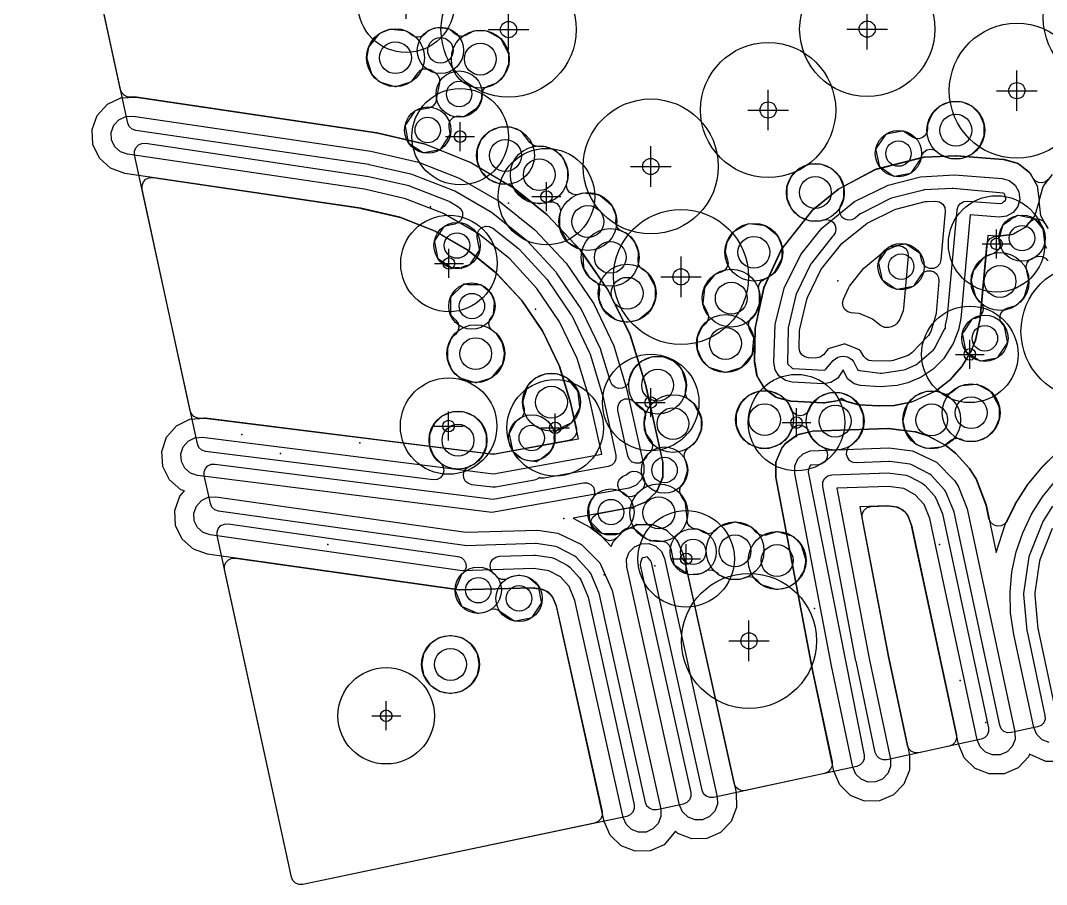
# Model space of a CAD drawing. Header units: metres. Extents: x 8738 to 9560, y -8972 to -7699.
# Drawn here: x 8876.1 to 8929.2, y -8867.6 to -8822.8 of the extents above; entities that cross this region are included whole.
import ezdxf

# ---------------------------------------------------------------- set-up
doc = ezdxf.new("R2010")
doc.units = ezdxf.units.M
for name, color, linetype in [('AI_GREENING_ALLOWED_ZONE', 4, 'Continuous'), ('AI_GREENING_EXCLUSIONS', 1, 'Continuous'), ('AI_GREENING_LAWN', 82, 'Continuous'), ('AI_GREENING_REJECTED', 6, 'Continuous'), ('AI_GREENING_SHRUBS', 92, 'Continuous'), ('AI_GREENING_TREES', 3, 'Continuous')]:
    doc.layers.add(name, color=color, linetype=linetype)

# ---------------------------------------------------------------- blocks, each defined once
blk = doc.blocks.new('AI_TREE')
for p, q in [((0, -0.3), (0, 0.3)), ((-0.3, 0), (0.3, 0))]:
    blk.add_line(p, q)
for radius in [1, 0.12]:
    blk.add_circle((0, 0), radius)
blk = doc.blocks.new('AI_SHRUB')
for radius in [1, 0.55]:
    blk.add_circle((0, 0), radius)

msp = doc.modelspace()

# ---------------------------------------------------------------- linework, layer by layer
at = {"layer": 'AI_GREENING_ALLOWED_ZONE'}
for points in [[(8929.683, -8845.277), (8929.019, -8845.929), (8929.001, -8845.949), (8928.261, -8846.851), (8928.243, -8846.875), (8927.622, -8847.848), (8927.608, -8847.874), (8927.198, -8848.721), (8927.073, -8848.884), (8926.893, -8848.983), (8926.689, -8849), (8926.494, -8848.935), (8926.343, -8848.796), (8926.259, -8848.609), (8926.111, -8847.914), (8926.1, -8847.877), (8925.612, -8846.603), (8925.59, -8846.559), (8925.244, -8846.01), (8925.218, -8845.975), (8924.557, -8845.247), (8924.525, -8845.218), (8924.02, -8844.824), (8923.985, -8844.801), (8923.117, -8844.338), (8923.077, -8844.321), (8922.46, -8844.119), (8922.412, -8844.109), (8921.058, -8843.947), (8921.019, -8843.946), (8917.125, -8844.085), (8917.076, -8844.091), (8916.389, -8844.254), (8916.301, -8844.294), (8915.736, -8844.702), (8915.687, -8844.748), (8915.539, -8844.933), (8915.505, -8844.991), (8915.233, -8845.633), (8915.213, -8845.728), (8915.207, -8846.434), (8915.212, -8846.483), (8917.116, -8856.476), (8917.117, -8856.481), (8918.124, -8861.229), (8918.126, -8861.423), (8918.054, -8861.604), (8917.919, -8861.743), (8917.741, -8861.821), (8913.643, -8862.715), (8913.448, -8862.719), (8913.267, -8862.648), (8913.127, -8862.513), (8913.048, -8862.335), (8910.422, -8850.483), (8910.407, -8850.436), (8910.122, -8849.789), (8910.067, -8849.71), (8909.574, -8849.239), (8909.493, -8849.187), (8908.857, -8848.94), (8908.762, -8848.923), (8908.128, -8848.937), (8908.001, -8848.914), (8907.864, -8849.012), (8907.362, -8849.233), (8907.283, -8849.289), (8906.98, -8849.605), (8906.813, -8849.72), (8906.614, -8849.759), (8906.415, -8849.715), (8906.25, -8849.596), (8906.16, -8849.497), (8906.129, -8849.469), (8905.822, -8849.231), (8905.696, -8849.087), (8905.634, -8848.907), (8905.643, -8848.717), (8905.722, -8848.544), (8905.861, -8848.413), (8906.038, -8848.344), (8907.573, -8848.063), (8907.779, -8848.068), (8907.783, -8848.071), (8907.923, -8847.976), (8908.436, -8847.761), (8908.512, -8847.71), (8909.004, -8847.234), (8909.059, -8847.154), (8909.329, -8846.529), (8909.35, -8846.434), (8909.36, -8845.732), (8909.355, -8845.675), (8908.481, -8841.726), (8908.475, -8841.706), (8907.666, -8839.099), (8907.652, -8839.063), (8906.54, -8836.797), (8906.521, -8836.764), (8905.096, -8834.711), (8905.073, -8834.682), (8903.367, -8832.871), (8903.341, -8832.847), (8901.63, -8831.475), (8901.601, -8831.456), (8899.451, -8830.18), (8899.417, -8830.163), (8897.077, -8829.215), (8897.041, -8829.204), (8894.533, -8828.61), (8894.512, -8828.606), (8882.083, -8826.759), (8882.034, -8826.757), (8881.768, -8826.77), (8881.594, -8826.748), (8881.439, -8826.667), (8881.321, -8826.538), (8881.255, -8826.376), (8876.073, -8802.486)], [(8929.358, -8831.016), (8929.21, -8831.142), (8929.025, -8831.203), (8928.83, -8831.187), (8928.656, -8831.099), (8928.53, -8830.95), (8928.404, -8830.726), (8928.341, -8830.653), (8927.806, -8830.231), (8927.72, -8830.187), (8927.04, -8829.995), (8926.991, -8829.987), (8924.575, -8829.804), (8924.546, -8829.803), (8922.922, -8829.867), (8922.87, -8829.875), (8920.413, -8830.499), (8920.358, -8830.52), (8918.496, -8831.507), (8918.455, -8831.534), (8917.139, -8832.606), (8917.101, -8832.644), (8915.515, -8834.652), (8915.484, -8834.703), (8914.609, -8836.615), (8914.592, -8836.666), (8914.148, -8838.729), (8914.142, -8838.777), (8914.115, -8840.479), (8914.118, -8840.524), (8914.221, -8841.154), (8914.253, -8841.241), (8914.602, -8841.829), (8914.667, -8841.901), (8915.213, -8842.309), (8915.3, -8842.351), (8915.985, -8842.525), (8916.033, -8842.532), (8917.673, -8842.618), (8917.727, -8842.615), (8918.355, -8842.512), (8918.428, -8842.487), (8918.428, -8842.487), (8918.62, -8842.459), (8918.808, -8842.507), (8918.877, -8842.54), (8919.492, -8842.708), (8919.544, -8842.717), (8920.547, -8842.771), (8920.569, -8842.771), (8921.325, -8842.746), (8921.366, -8842.742), (8922.263, -8842.559), (8922.317, -8842.541), (8923.465, -8842.013), (8923.513, -8841.984), (8924.212, -8841.444), (8924.246, -8841.413), (8924.837, -8840.747), (8924.865, -8840.709), (8925.328, -8839.932), (8925.345, -8839.898), (8925.545, -8839.402), (8925.558, -8839.361), (8925.799, -8838.247), (8925.803, -8838.217), (8926.148, -8834.428), (8926.203, -8834.242), (8926.324, -8834.091), (8926.493, -8833.997), (8926.654, -8833.979), (8926.653, -8833.975), (8926.727, -8833.973), (8927.429, -8833.89), (8927.52, -8833.86), (8928.115, -8833.527), (8928.189, -8833.464), (8928.348, -8833.263), (8928.496, -8833.136), (8928.682, -8833.076), (8928.876, -8833.091), (8929.05, -8833.18), (8929.177, -8833.328), (8929.302, -8833.552)]]:
    msp.add_lwpolyline(points, dxfattribs=at)
for points in [[(8882.372, -8831.529), (8882.368, -8831.337), (8882.437, -8831.158), (8882.568, -8831.018), (8882.742, -8830.938), (8882.934, -8830.929), (8893.691, -8832.522), (8893.729, -8832.529), (8895.695, -8832.976), (8895.768, -8832.999), (8897.519, -8833.691), (8897.587, -8833.723), (8899.199, -8834.66), (8899.26, -8834.702), (8900.708, -8835.863), (8900.763, -8835.914), (8902.023, -8837.276), (8902.07, -8837.334), (8903.119, -8838.875), (8903.156, -8838.94), (8903.971, -8840.638), (8903.999, -8840.709), (8904.584, -8842.638), (8904.594, -8842.675), (8904.879, -8843.962), (8904.883, -8844.162), (8904.808, -8844.347), (8904.666, -8844.488), (8904.481, -8844.562), (8900.635, -8845.266), (8900.483, -8845.27), (8885.651, -8843.401), (8885.602, -8843.4), (8885.389, -8843.415), (8885.213, -8843.396), (8885.054, -8843.317), (8884.933, -8843.187), (8884.865, -8843.023), (8882.372, -8831.529)], [(8921.368, -8834.506), (8921.572, -8834.458), (8921.776, -8834.498), (8921.947, -8834.617), (8922.054, -8834.796), (8922.079, -8835.003), (8921.833, -8837.707), (8921.805, -8837.833), (8921.644, -8838.272), (8921.502, -8838.478), (8921.408, -8838.56), (8921.207, -8838.666), (8921.069, -8838.702), (8920.838, -8838.707), (8920.63, -8838.608), (8920.218, -8838.277), (8920.16, -8838.242), (8919.589, -8837.998), (8919.514, -8837.98), (8919.121, -8837.943), (8918.939, -8837.89), (8918.789, -8837.773), (8918.694, -8837.608), (8918.668, -8837.42), (8918.714, -8837.235), (8918.977, -8836.668), (8919.038, -8836.568), (8919.78, -8835.629), (8919.856, -8835.551), (8920.783, -8834.797), (8920.886, -8834.733), (8921.368, -8834.506)], [(8922.624, -8860.755), (8922.428, -8860.759), (8922.246, -8860.687), (8922.105, -8860.55), (8922.028, -8860.37), (8921.035, -8855.676), (8921.033, -8855.666), (8919.682, -8848.572), (8919.688, -8848.359), (8919.782, -8848.167), (8919.948, -8848.032), (8920.155, -8847.979), (8920.96, -8847.95), (8921.048, -8847.955), (8921.438, -8848.01), (8921.603, -8848.064), (8921.737, -8848.136), (8921.872, -8848.241), (8921.974, -8848.353), (8922.067, -8848.5), (8922.215, -8848.864), (8922.241, -8848.949), (8924.571, -8859.821), (8924.574, -8860.016), (8924.502, -8860.197), (8924.367, -8860.336), (8924.188, -8860.414), (8922.624, -8860.755)], [(8890.7, -8867.581), (8890.506, -8867.583), (8890.325, -8867.511), (8890.186, -8867.376), (8890.109, -8867.198), (8886.651, -8851.258), (8886.647, -8851.066), (8886.715, -8850.887), (8886.846, -8850.747), (8887.019, -8850.666), (8887.21, -8850.656), (8898.797, -8852.3), (8898.839, -8852.303), (8902.58, -8852.209), (8902.663, -8852.214), (8903.052, -8852.269), (8903.216, -8852.323), (8903.35, -8852.394), (8903.484, -8852.498), (8903.586, -8852.61), (8903.678, -8852.755), (8903.828, -8853.116), (8903.854, -8853.2), (8906.206, -8863.805), (8906.21, -8864.001), (8906.138, -8864.184), (8906.001, -8864.325), (8905.82, -8864.402), (8890.7, -8867.581)]]:
    msp.add_lwpolyline(points, close=True, dxfattribs=at)
at = {"layer": 'AI_GREENING_EXCLUSIONS'}
for points in [[(8883.797, -8846.609), (8883.448, -8845.911), (8883.393, -8845.133), (8883.639, -8844.392), (8884.151, -8843.803), (8884.849, -8843.454), (8885.627, -8843.398), (8900.56, -8845.279), (8904.992, -8844.469), (8904.59, -8842.657), (8903.988, -8840.673), (8903.14, -8838.906), (8902.049, -8837.303), (8900.737, -8835.886), (8899.231, -8834.679), (8897.554, -8833.704), (8895.732, -8832.985), (8893.71, -8832.525), (8881.473, -8830.712), (8880.738, -8830.45), (8880.16, -8829.926), (8879.826, -8829.22), (8879.787, -8828.441), (8880.05, -8827.706), (8880.574, -8827.128), (8881.279, -8826.794), (8882.059, -8826.755), (8894.523, -8828.607), (8897.059, -8829.208), (8899.435, -8830.171), (8901.616, -8831.464), (8903.355, -8832.858), (8905.086, -8834.696), (8906.531, -8836.78), (8907.66, -8839.081), (8908.478, -8841.716), (8909.361, -8845.703), (8909.349, -8846.483), (8909.039, -8847.2), (8908.479, -8847.743), (8907.827, -8848.016), (8904.71, -8848.587), (8905.61, -8849.066), (8906.146, -8849.482), (8906.68, -8850.067), (8906.777, -8849.817), (8907.317, -8849.253), (8908.031, -8848.939), (8908.811, -8848.922), (8909.539, -8849.205), (8910.102, -8849.744), (8910.417, -8850.459), (8913.156, -8862.814), (8913.173, -8863.594), (8912.89, -8864.322), (8912.351, -8864.885), (8911.636, -8865.2), (8910.856, -8865.217), (8910.129, -8864.934), (8910.013, -8864.823), (8909.42, -8865.525), (8908.705, -8865.839), (8907.925, -8865.856), (8907.198, -8865.573), (8906.634, -8865.034), (8906.32, -8864.32), (8903.845, -8853.157), (8903.645, -8852.674), (8903.425, -8852.435), (8903.139, -8852.282), (8902.622, -8852.208), (8898.818, -8852.303), (8885.766, -8850.452), (8885.03, -8850.193), (8884.448, -8849.673), (8884.11, -8848.97), (8884.067, -8848.191), (8884.325, -8847.454), (8884.569, -8847.181), (8884.387, -8847.12), (8883.797, -8846.609)], [(8898.797, -8830.969), (8900.868, -8832.161), (8902.73, -8833.638), (8904.352, -8835.375), (8905.78, -8837.473), (8906.814, -8839.655), (8907.483, -8841.859), (8908.377, -8845.883), (8908.379, -8846.238), (8908.237, -8846.601), (8907.967, -8846.883), (8907.61, -8847.04), (8900.491, -8848.294), (8885.252, -8846.375), (8884.882, -8846.252), (8884.587, -8845.996), (8884.412, -8845.647), (8884.385, -8845.258), (8884.508, -8844.888), (8884.764, -8844.593), (8885.113, -8844.418), (8885.502, -8844.391), (8900.588, -8846.291), (8906.193, -8845.266), (8905.558, -8842.403), (8904.922, -8840.309), (8904.009, -8838.406), (8902.833, -8836.679), (8901.421, -8835.153), (8899.798, -8833.852), (8897.992, -8832.802), (8896.028, -8832.026), (8893.895, -8831.541), (8881.619, -8829.723), (8881.252, -8829.592), (8880.963, -8829.33), (8880.796, -8828.977), (8880.777, -8828.587), (8880.908, -8828.22), (8881.17, -8827.931), (8881.523, -8827.764), (8881.912, -8827.745), (8894.226, -8829.568), (8896.692, -8830.138), (8898.797, -8830.969)], [(8915.643, -8836.668), (8916.512, -8834.927), (8917.596, -8833.554), (8919.288, -8832.176), (8921.036, -8831.324), (8922.712, -8830.898), (8924.47, -8830.798), (8926.938, -8830.986), (8927.313, -8831.091), (8927.62, -8831.333), (8927.81, -8831.673), (8927.856, -8832.061), (8927.75, -8832.436), (8927.509, -8832.743), (8927.168, -8832.933), (8926.781, -8832.979), (8925.286, -8832.862), (8924.792, -8838.238), (8924.681, -8838.82), (8924.41, -8839.541), (8923.897, -8840.332), (8923.367, -8840.861), (8922.747, -8841.282), (8922.053, -8841.582), (8921.494, -8841.719), (8920.611, -8841.773), (8919.607, -8841.719), (8919.266, -8841.626), (8918.929, -8841.364), (8918.703, -8840.894), (8918.428, -8841.338), (8918.065, -8841.562), (8917.679, -8841.618), (8916.061, -8841.533), (8915.717, -8841.451), (8915.371, -8841.203), (8915.184, -8840.902), (8915.114, -8840.518), (8915.17, -8838.553), (8915.643, -8836.668)], [(8920.385, -8862.267), (8919.995, -8862.272), (8919.633, -8862.127), (8919.353, -8861.855), (8919.2, -8861.496), (8918.091, -8856.252), (8916.19, -8846.272), (8916.193, -8845.882), (8916.345, -8845.522), (8916.623, -8845.249), (8916.985, -8845.102), (8921.074, -8844.944), (8922.296, -8845.102), (8923.533, -8845.693), (8924.492, -8846.663), (8924.678, -8846.958), (8925.129, -8848.104), (8927.605, -8859.673), (8927.611, -8860.063), (8927.467, -8860.425), (8927.195, -8860.705), (8926.837, -8860.86), (8926.447, -8860.865), (8926.084, -8860.721), (8925.804, -8860.45), (8925.65, -8860.091), (8923.192, -8848.609), (8922.893, -8847.877), (8922.438, -8847.376), (8921.841, -8847.057), (8921.057, -8846.946), (8918.372, -8847.042), (8920.054, -8855.868), (8921.157, -8861.082), (8921.161, -8861.472), (8921.016, -8861.835), (8920.744, -8862.114), (8920.385, -8862.267)], [(8899.153, -8849.321), (8902.873, -8849.213), (8903.911, -8849.362), (8905.14, -8849.949), (8906.095, -8850.909), (8906.736, -8852.336), (8909.249, -8863.67), (8909.257, -8864.06), (8909.116, -8864.424), (8908.846, -8864.706), (8908.489, -8864.863), (8908.099, -8864.871), (8907.735, -8864.73), (8907.453, -8864.46), (8907.296, -8864.103), (8904.802, -8852.854), (8904.501, -8852.129), (8904.047, -8851.633), (8903.454, -8851.317), (8902.677, -8851.205), (8898.958, -8851.313), (8885.907, -8849.462), (8885.538, -8849.332), (8885.248, -8849.072), (8885.079, -8848.721), (8885.057, -8848.331), (8885.186, -8847.963), (8885.446, -8847.672), (8885.798, -8847.503), (8886.187, -8847.481), (8899.153, -8849.321)], [(8912.188, -8863.421), (8912.047, -8863.784), (8911.777, -8864.066), (8911.42, -8864.223), (8911.03, -8864.232), (8910.666, -8864.091), (8910.384, -8863.821), (8910.227, -8863.464), (8907.488, -8851.108), (8907.479, -8850.718), (8907.621, -8850.354), (8907.89, -8850.072), (8908.248, -8849.915), (8908.638, -8849.907), (8909.001, -8850.048), (8909.283, -8850.318), (8909.44, -8850.675), (8912.18, -8863.031), (8912.188, -8863.421)]]:
    msp.add_lwpolyline(points, close=True, dxfattribs=at)
for points in [[(8929.326, -8833.595), (8928.945, -8832.914), (8928.853, -8832.139), (8928.641, -8832.89), (8928.158, -8833.503), (8927.477, -8833.884), (8926.703, -8833.976), (8926.193, -8833.936), (8925.802, -8838.232), (8925.553, -8839.382), (8925.337, -8839.915), (8924.852, -8840.73), (8924.23, -8841.43), (8923.491, -8842.001), (8922.291, -8842.553), (8921.346, -8842.746), (8920.558, -8842.772), (8919.518, -8842.715), (8918.835, -8842.528), (8918.624, -8842.378), (8918.399, -8842.505), (8917.7, -8842.619), (8916.009, -8842.531), (8915.252, -8842.339), (8914.627, -8841.871), (8914.229, -8841.201), (8914.114, -8840.502), (8914.143, -8838.753), (8914.598, -8836.639), (8915.496, -8834.676), (8917.118, -8832.623), (8918.474, -8831.519), (8918.474, -8831.519), (8920.385, -8830.506), (8922.896, -8829.868), (8924.561, -8829.802), (8927.016, -8829.989), (8927.767, -8830.2), (8928.38, -8830.683), (8928.761, -8831.364), (8928.853, -8832.139), (8929.065, -8831.388), (8929.548, -8830.775)], [(8929.977, -8861.198), (8929.197, -8861.21), (8928.366, -8860.819), (8928.306, -8860.969), (8927.763, -8861.529), (8927.046, -8861.838), (8926.266, -8861.849), (8925.541, -8861.561), (8924.981, -8861.017), (8924.672, -8860.301), (8922.232, -8848.905), (8922.033, -8848.418), (8921.814, -8848.176), (8921.525, -8848.022), (8921.005, -8847.949), (8921.005, -8847.949), (8919.573, -8848), (8921.034, -8855.671), (8922.135, -8860.875), (8922.144, -8861.656), (8921.854, -8862.38), (8921.309, -8862.939), (8920.592, -8863.246), (8919.812, -8863.255), (8919.087, -8862.965), (8918.529, -8862.42), (8918.221, -8861.703), (8917.117, -8856.479), (8915.207, -8846.459), (8915.213, -8845.679), (8915.518, -8844.96), (8915.708, -8844.722), (8916.341, -8844.265), (8917.1, -8844.086), (8921.038, -8843.945), (8922.436, -8844.112), (8923.098, -8844.328), (8924.004, -8844.811), (8924.542, -8845.231), (8925.232, -8845.991), (8925.603, -8846.58), (8926.106, -8847.895), (8926.636, -8850.369), (8927.103, -8848.92), (8927.614, -8847.861), (8928.251, -8846.862), (8929.009, -8845.938), (8929.692, -8845.268)], [(8929.378, -8860.226), (8929.015, -8860.082), (8928.735, -8859.81), (8928.581, -8859.452), (8927.545, -8854.614), (8927.379, -8853.491), (8927.352, -8852.427), (8927.45, -8851.374), (8927.67, -8850.342), (8928.008, -8849.344), (8928.463, -8848.389), (8929.032, -8847.487), (8929.71, -8846.652)]]:
    msp.add_lwpolyline(points, dxfattribs=at)
at = {"layer": 'AI_GREENING_LAWN'}
for points in [[(8929.546, -8847.973), (8929.053, -8848.771), (8929.033, -8848.809), (8928.345, -8850.536), (8928.33, -8850.592), (8928.053, -8852.493), (8928.051, -8852.552), (8928.225, -8854.435), (8928.229, -8854.464), (8929.161, -8858.819), (8929.164, -8859.014), (8929.093, -8859.195), (8928.957, -8859.335), (8928.779, -8859.413), (8927.411, -8859.711), (8927.216, -8859.715), (8927.034, -8859.643), (8926.893, -8859.507), (8926.816, -8859.327), (8924.449, -8848.273), (8924.435, -8848.23), (8924.007, -8847.195), (8923.961, -8847.122), (8923.261, -8846.36), (8923.194, -8846.309), (8922.262, -8845.82), (8922.181, -8845.794), (8921.122, -8845.647), (8921.076, -8845.645), (8919.398, -8845.726), (8919.215, -8845.7), (8919.054, -8845.61), (8918.936, -8845.468), (8918.878, -8845.292), (8918.888, -8845.108), (8918.964, -8844.94), (8919.096, -8844.81), (8919.156, -8844.77), (8919.5, -8844.426), (8919.554, -8844.346), (8919.74, -8843.896), (8919.759, -8843.801), (8919.759, -8843.315), (8919.74, -8843.22), (8919.554, -8842.77), (8919.5, -8842.69), (8919.156, -8842.346), (8919.076, -8842.292), (8918.626, -8842.106), (8918.531, -8842.087), (8918.045, -8842.087), (8917.95, -8842.106), (8917.5, -8842.292), (8917.42, -8842.346), (8917.076, -8842.69), (8917.022, -8842.77), (8916.937, -8842.974), (8916.829, -8843.137), (8916.667, -8843.245), (8916.475, -8843.283), (8916.284, -8843.245), (8916.122, -8843.137), (8916.013, -8842.974), (8915.897, -8842.694), (8915.844, -8842.613), (8915.499, -8842.269), (8915.419, -8842.215), (8914.969, -8842.029), (8914.875, -8842.01), (8914.388, -8842.01), (8914.293, -8842.029), (8913.843, -8842.215), (8913.763, -8842.269), (8913.419, -8842.613), (8913.365, -8842.694), (8913.179, -8843.143), (8913.16, -8843.238), (8913.16, -8843.725), (8913.179, -8843.82), (8913.365, -8844.269), (8913.419, -8844.35), (8913.763, -8844.694), (8913.843, -8844.748), (8914.293, -8844.934), (8914.388, -8844.953), (8914.875, -8844.953), (8914.969, -8844.934), (8915.419, -8844.748), (8915.499, -8844.694), (8915.844, -8844.35), (8915.897, -8844.269), (8915.982, -8844.065), (8916.09, -8843.903), (8916.252, -8843.795), (8916.444, -8843.756), (8916.635, -8843.795), (8916.797, -8843.903), (8916.906, -8844.065), (8917.022, -8844.346), (8917.076, -8844.426), (8917.42, -8844.77), (8917.5, -8844.824), (8917.586, -8844.86), (8917.746, -8844.965), (8917.854, -8845.124), (8917.894, -8845.311), (8917.861, -8845.5), (8917.76, -8845.663), (8917.605, -8845.775), (8917.418, -8845.821), (8917.044, -8845.839), (8917.002, -8845.849), (8916.979, -8845.886), (8916.904, -8846.074), (8916.891, -8846.212), (8919.79, -8860.872), (8919.79, -8861.065), (8919.718, -8861.243), (8919.583, -8861.381), (8919.406, -8861.458), (8911.983, -8863.077), (8911.789, -8863.081), (8911.607, -8863.01), (8911.467, -8862.875), (8911.389, -8862.697), (8908.77, -8850.887), (8908.717, -8850.78), (8908.599, -8850.643), (8908.57, -8850.618), (8908.548, -8850.591), (8908.425, -8850.63), (8908.337, -8850.64), (8908.297, -8850.653), (8908.276, -8850.688), (8908.198, -8850.887), (8908.187, -8851.029), (8910.802, -8862.821), (8910.806, -8863.017), (8910.735, -8863.199), (8910.599, -8863.34), (8910.42, -8863.418), (8909.052, -8863.717), (8908.858, -8863.72), (8908.676, -8863.649), (8908.536, -8863.514), (8908.458, -8863.336), (8906.051, -8852.487), (8906.038, -8852.444), (8905.627, -8851.463), (8905.581, -8851.391), (8904.868, -8850.615), (8904.802, -8850.564), (8903.9, -8850.087), (8903.82, -8850.06), (8902.796, -8849.909), (8902.752, -8849.907), (8899.158, -8850.021), (8899.073, -8850.016), (8886.329, -8848.227), (8886.139, -8848.159), (8885.991, -8848.022), (8885.909, -8847.838), (8885.594, -8846.384), (8885.59, -8846.194), (8885.657, -8846.016), (8885.785, -8845.876), (8885.956, -8845.794), (8886.145, -8845.782), (8900.571, -8847.597), (8900.646, -8847.595), (8905.242, -8846.76), (8905.439, -8846.764), (8905.62, -8846.844), (8905.756, -8846.988), (8905.825, -8847.173), (8905.817, -8847.371), (8905.733, -8847.55), (8905.647, -8847.665), (8905.515, -8847.984), (8905.497, -8848.102), (8905.555, -8848.692), (8905.566, -8848.731), (8905.59, -8848.765), (8906.174, -8849.349), (8906.213, -8849.375), (8906.258, -8849.384), (8907.08, -8849.384), (8907.124, -8849.375), (8907.162, -8849.351), (8907.3, -8849.221), (8907.45, -8849.124), (8907.626, -8849.086), (8907.803, -8849.112), (8907.96, -8849.199), (8908.514, -8849.654), (8908.556, -8849.671), (8908.711, -8849.773), (8908.731, -8849.761), (8908.94, -8849.737), (8909.325, -8849.775), (8909.526, -8849.84), (8909.682, -8849.982), (8909.766, -8850.175), (8909.921, -8850.954), (8909.939, -8850.997), (8909.972, -8851.03), (8910.659, -8851.489), (8910.696, -8851.506), (8910.737, -8851.509), (8911.32, -8851.451), (8911.443, -8851.404), (8911.494, -8851.365), (8911.654, -8851.286), (8911.831, -8851.267), (8912.004, -8851.312), (8912.15, -8851.415), (8912.231, -8851.497), (8912.312, -8851.552), (8912.761, -8851.738), (8912.856, -8851.757), (8913.34, -8851.757), (8913.439, -8851.736), (8913.637, -8851.649), (8913.84, -8851.607), (8914.043, -8851.651), (8914.211, -8851.773), (8914.4, -8851.983), (8914.511, -8852.054), (8915.22, -8852.269), (8915.339, -8852.275), (8915.804, -8852.183), (8915.894, -8852.146), (8916.298, -8851.875), (8916.367, -8851.807), (8916.637, -8851.402), (8916.674, -8851.313), (8916.767, -8850.848), (8916.761, -8850.728), (8916.544, -8850.013), (8916.482, -8849.91), (8916.156, -8849.584), (8916.053, -8849.522), (8915.315, -8849.298), (8915.279, -8849.293), (8915.242, -8849.299), (8914.719, -8849.469), (8914.529, -8849.492), (8914.344, -8849.443), (8914.192, -8849.328), (8913.978, -8849.09), (8913.867, -8849.019), (8913.135, -8848.796), (8913.099, -8848.791), (8913.064, -8848.796), (8912.329, -8849.019), (8912.221, -8849.087), (8912.081, -8849.238), (8911.898, -8849.363), (8911.679, -8849.397), (8911.466, -8849.332), (8911.202, -8849.181), (8911.161, -8849.167), (8911.118, -8849.168), (8910.918, -8849.13), (8910.75, -8849.016), (8910.641, -8848.844), (8910.61, -8848.643), (8910.613, -8848.571), (8910.539, -8847.812), (8910.488, -8847.685), (8910.334, -8847.489), (8910.249, -8847.325), (8910.23, -8847.141), (8910.278, -8846.963), (8910.388, -8846.814), (8910.395, -8846.808), (8910.463, -8846.699), (8910.628, -8846.155), (8910.634, -8846.035), (8910.566, -8845.693), (8910.509, -8845.567), (8910.466, -8845.398), (8910.483, -8845.224), (8910.56, -8845.066), (8910.686, -8844.945), (8910.752, -8844.901), (8911.096, -8844.557), (8911.15, -8844.476), (8911.336, -8844.027), (8911.355, -8843.932), (8911.355, -8843.458), (8911.326, -8843.342), (8910.973, -8842.682), (8910.893, -8842.594), (8910.739, -8842.491), (8910.6, -8842.351), (8910.525, -8842.167), (8910.528, -8841.969), (8910.574, -8841.758), (8910.569, -8841.634), (8910.353, -8840.921), (8910.291, -8840.819), (8909.956, -8840.483), (8909.875, -8840.43), (8909.426, -8840.243), (8909.331, -8840.224), (8908.844, -8840.224), (8908.749, -8840.243), (8908.3, -8840.43), (8908.219, -8840.483), (8907.875, -8840.827), (8907.821, -8840.908), (8907.635, -8841.357), (8907.614, -8841.464), (8907.543, -8841.638), (8907.413, -8841.774), (8907.242, -8841.852), (8907.054, -8841.861), (8906.876, -8841.801), (8906.733, -8841.678), (8906.645, -8841.511), (8906.149, -8839.877), (8906.136, -8839.841), (8905.146, -8837.773), (8905.127, -8837.74), (8903.848, -8835.866), (8903.825, -8835.837), (8902.321, -8834.213), (8902.294, -8834.188), (8900.549, -8832.789), (8900.519, -8832.768), (8898.577, -8831.639), (8898.543, -8831.623), (8896.409, -8830.783), (8896.373, -8830.772), (8894.133, -8830.263), (8894.114, -8830.26), (8882.045, -8828.491), (8881.856, -8828.423), (8881.71, -8828.286), (8881.629, -8828.102), (8876.722, -8805.48)], [(8929.256, -8834.614), (8929.166, -8834.448), (8929.149, -8834.306), (8929.148, -8834.306), (8929.087, -8833.687), (8929.032, -8833.556), (8928.665, -8833.108), (8928.634, -8833.081), (8928.595, -8833.066), (8927.785, -8832.905), (8927.739, -8832.905), (8927.696, -8832.923), (8927.61, -8832.98), (8927.447, -8833.049), (8927.323, -8833.172), (8927.009, -8833.381), (8926.979, -8833.41), (8926.961, -8833.447), (8926.783, -8834.033), (8926.777, -8834.072), (8926.785, -8834.11), (8926.822, -8834.209), (8926.852, -8834.421), (8926.79, -8834.626), (8926.649, -8834.786), (8926.533, -8834.838), (8926.537, -8834.847), (8926.053, -8835.047), (8925.957, -8835.118), (8925.483, -8835.696), (8925.432, -8835.804), (8925.342, -8836.257), (8925.347, -8836.377), (8925.564, -8837.092), (8925.626, -8837.195), (8925.818, -8837.387), (8925.92, -8837.534), (8925.964, -8837.708), (8925.943, -8837.886), (8925.861, -8838.045), (8925.729, -8838.165), (8925.562, -8838.231), (8925.428, -8838.258), (8925.385, -8838.276), (8925.352, -8838.308), (8924.915, -8838.963), (8924.87, -8839.008), (8924.879, -8839.055), (8924.879, -8839.079), (8925.039, -8839.884), (8925.057, -8839.926), (8925.089, -8839.959), (8925.771, -8840.415), (8925.814, -8840.432), (8925.86, -8840.432), (8926.665, -8840.272), (8926.707, -8840.255), (8926.74, -8840.222), (8927.196, -8839.54), (8927.213, -8839.497), (8927.213, -8839.451), (8927.054, -8838.647), (8927.036, -8838.604), (8926.975, -8838.543), (8926.863, -8838.371), (8926.863, -8838.371), (8926.829, -8838.17), (8926.878, -8837.971), (8927.003, -8837.809), (8927.183, -8837.711), (8927.604, -8837.583), (8927.707, -8837.521), (8928.033, -8837.195), (8928.095, -8837.092), (8928.312, -8836.377), (8928.318, -8836.257), (8928.225, -8835.792), (8928.215, -8835.767), (8928.177, -8835.559), (8928.229, -8835.354), (8928.361, -8835.189), (8928.55, -8835.093), (8928.594, -8835.081), (8928.663, -8835.049), (8928.84, -8835.003), (8929.022, -8835.023), (8929.184, -8835.108), (8929.305, -8835.245)], [(8929.747, -8858.688), (8928.824, -8854.38), (8928.815, -8854.321), (8928.654, -8852.58), (8928.657, -8852.462), (8928.9, -8850.794), (8928.931, -8850.681), (8929.555, -8849.115)]]:
    msp.add_lwpolyline(points, dxfattribs=at)
for points in [[(8897.79, -8826.013), (8897.636, -8826.785), (8897.636, -8826.834), (8897.584, -8827.055), (8897.44, -8827.231), (8897.233, -8827.325), (8896.558, -8827.459), (8896.515, -8827.477), (8896.482, -8827.51), (8896.027, -8828.191), (8896.009, -8828.234), (8896.009, -8828.281), (8896.169, -8829.085), (8896.187, -8829.128), (8896.219, -8829.16), (8896.901, -8829.616), (8896.944, -8829.634), (8896.99, -8829.634), (8897.795, -8829.474), (8897.837, -8829.456), (8897.87, -8829.423), (8898.326, -8828.741), (8898.344, -8828.699), (8898.344, -8828.652), (8898.28, -8828.33), (8898.28, -8828.135), (8898.354, -8827.955), (8898.492, -8827.817), (8898.672, -8827.743), (8898.867, -8827.743), (8898.989, -8827.767), (8899.035, -8827.767), (8899.078, -8827.749), (8899.739, -8827.307), (8899.829, -8827.198), (8899.959, -8826.884), (8899.978, -8826.779), (8899.973, -8826.667), (8900.01, -8826.454), (8900.134, -8826.277), (8900.321, -8826.168), (8900.675, -8826.055), (8900.775, -8825.995), (8901.111, -8825.658), (8901.165, -8825.578), (8901.351, -8825.128), (8901.37, -8825.033), (8901.37, -8824.559), (8901.341, -8824.443), (8900.994, -8823.795), (8900.894, -8823.694), (8900.246, -8823.348), (8900.13, -8823.319), (8899.667, -8823.319), (8899.552, -8823.347), (8899.158, -8823.555), (8898.968, -8823.611), (8898.77, -8823.588), (8898.597, -8823.491), (8898.321, -8823.251), (8898.29, -8823.231), (8898.254, -8823.222), (8897.66, -8823.164), (8897.542, -8823.181), (8897.223, -8823.313), (8897.127, -8823.384), (8897.047, -8823.48), (8896.897, -8823.603), (8896.712, -8823.659), (8896.519, -8823.64), (8896.347, -8823.55), (8896.132, -8823.375), (8896.002, -8823.322), (8895.27, -8823.25), (8895.151, -8823.267), (8894.724, -8823.444), (8894.628, -8823.515), (8894.154, -8824.093), (8894.103, -8824.201), (8894.013, -8824.654), (8894.019, -8824.774), (8894.236, -8825.489), (8894.297, -8825.592), (8894.624, -8825.918), (8894.727, -8825.98), (8895.466, -8826.204), (8895.501, -8826.209), (8895.536, -8826.204), (8896.295, -8825.974), (8896.33, -8825.956), (8896.358, -8825.929), (8896.671, -8825.494), (8896.804, -8825.367), (8896.973, -8825.297), (8897.156, -8825.292), (8897.329, -8825.354), (8897.551, -8825.484), (8897.703, -8825.621), (8897.787, -8825.808), (8897.79, -8826.013)], [(8923.753, -8829.743), (8924.203, -8829.929), (8924.297, -8829.948), (8924.784, -8829.948), (8924.879, -8829.929), (8925.329, -8829.743), (8925.409, -8829.689), (8925.753, -8829.345), (8925.807, -8829.264), (8925.993, -8828.815), (8926.012, -8828.72), (8926.012, -8828.233), (8925.993, -8828.138), (8925.807, -8827.689), (8925.753, -8827.608), (8925.409, -8827.264), (8925.329, -8827.21), (8924.879, -8827.024), (8924.784, -8827.005), (8924.297, -8827.005), (8924.203, -8827.024), (8923.753, -8827.21), (8923.673, -8827.264), (8923.328, -8827.608), (8923.275, -8827.689), (8923.089, -8828.138), (8923.07, -8828.233), (8923.07, -8828.421), (8923.038, -8828.598), (8922.946, -8828.751), (8922.805, -8828.862), (8922.635, -8828.917), (8922.456, -8828.908), (8922.292, -8828.837), (8921.844, -8828.538), (8921.801, -8828.52), (8921.755, -8828.52), (8920.951, -8828.68), (8920.908, -8828.698), (8920.875, -8828.731), (8920.42, -8829.413), (8920.402, -8829.455), (8920.402, -8829.502), (8920.562, -8830.306), (8920.58, -8830.349), (8920.612, -8830.382), (8921.294, -8830.837), (8921.337, -8830.855), (8921.383, -8830.855), (8922.188, -8830.695), (8922.23, -8830.677), (8922.263, -8830.644), (8922.719, -8829.963), (8922.752, -8829.883), (8922.775, -8829.768), (8922.883, -8829.606), (8923.045, -8829.498), (8923.236, -8829.46), (8923.428, -8829.498), (8923.59, -8829.606), (8923.673, -8829.689), (8923.753, -8829.743)], [(8904.444, -8834.29), (8904.942, -8834.553), (8905.076, -8834.657), (8905.168, -8834.8), (8905.207, -8834.966), (8905.244, -8835.577), (8905.285, -8835.699), (8905.545, -8836.087), (8905.616, -8836.158), (8905.843, -8836.304), (8905.972, -8836.425), (8906.051, -8836.583), (8906.07, -8836.759), (8906.042, -8837.164), (8906.06, -8837.275), (8906.239, -8837.705), (8906.31, -8837.801), (8906.888, -8838.276), (8906.996, -8838.327), (8907.461, -8838.419), (8907.558, -8838.419), (8908.023, -8838.327), (8908.131, -8838.276), (8908.709, -8837.801), (8908.78, -8837.705), (8908.962, -8837.267), (8908.981, -8837.172), (8908.981, -8836.698), (8908.952, -8836.582), (8908.6, -8835.924), (8908.517, -8835.834), (8908.3, -8835.694), (8908.171, -8835.573), (8908.092, -8835.415), (8908.073, -8835.24), (8908.101, -8834.834), (8908.083, -8834.723), (8907.9, -8834.281), (8907.846, -8834.201), (8907.502, -8833.857), (8907.421, -8833.803), (8907.24, -8833.73), (8907.072, -8833.617), (8906.962, -8833.446), (8906.93, -8833.246), (8906.941, -8832.974), (8906.922, -8832.869), (8906.743, -8832.436), (8906.671, -8832.34), (8906.103, -8831.874), (8905.972, -8831.819), (8905.241, -8831.747), (8905.122, -8831.765), (8905.052, -8831.794), (8904.861, -8831.832), (8904.67, -8831.794), (8904.507, -8831.685), (8904.399, -8831.523), (8904.361, -8831.332), (8904.399, -8831.141), (8904.407, -8831.12), (8904.426, -8831.025), (8904.426, -8830.539), (8904.407, -8830.444), (8904.221, -8829.994), (8904.167, -8829.914), (8903.823, -8829.57), (8903.743, -8829.516), (8903.296, -8829.331), (8903.196, -8829.312), (8902.877, -8829.318), (8902.647, -8829.268), (8902.466, -8829.118), (8902.074, -8828.593), (8901.971, -8828.513), (8901.539, -8828.334), (8901.444, -8828.315), (8900.957, -8828.315), (8900.862, -8828.334), (8900.413, -8828.52), (8900.332, -8828.574), (8899.988, -8828.918), (8899.934, -8828.998), (8899.748, -8829.448), (8899.729, -8829.543), (8899.729, -8830.029), (8899.748, -8830.124), (8899.934, -8830.574), (8899.988, -8830.654), (8900.332, -8830.998), (8900.413, -8831.052), (8900.86, -8831.237), (8900.96, -8831.256), (8901.209, -8831.251), (8901.398, -8831.284), (8901.56, -8831.385), (8901.673, -8831.54), (8901.684, -8831.564), (8901.751, -8831.651), (8902.333, -8832.129), (8902.442, -8832.18), (8902.907, -8832.272), (8903.003, -8832.272), (8903.465, -8832.181), (8903.679, -8832.185), (8903.872, -8832.278), (8904.008, -8832.444), (8904.062, -8832.651), (8904.024, -8832.862), (8904.02, -8832.874), (8904.001, -8832.969), (8904.001, -8833.443), (8904.03, -8833.559), (8904.394, -8834.24), (8904.415, -8834.269), (8904.444, -8834.29)], [(8898.905, -8833.126), (8898.766, -8833.269), (8898.581, -8833.347), (8898.075, -8833.448), (8898.032, -8833.465), (8897.999, -8833.498), (8897.544, -8834.18), (8897.526, -8834.223), (8897.526, -8834.269), (8897.686, -8835.073), (8897.704, -8835.116), (8897.737, -8835.149), (8898.418, -8835.605), (8898.461, -8835.622), (8898.508, -8835.622), (8898.613, -8835.601), (8898.808, -8835.601), (8898.9, -8835.639), (8898.957, -8835.577), (8899.149, -8835.495), (8899.312, -8835.462), (8899.355, -8835.445), (8899.388, -8835.412), (8899.843, -8834.73), (8899.861, -8834.687), (8899.861, -8834.641), (8899.742, -8834.041), (8899.743, -8833.839), (8899.824, -8833.654), (8899.972, -8833.516), (8900.163, -8833.448), (8900.365, -8833.461), (8900.545, -8833.553), (8901.87, -8834.616), (8901.924, -8834.666), (8903.357, -8836.214), (8903.403, -8836.272), (8904.596, -8838.024), (8904.634, -8838.089), (8905.56, -8840.02), (8905.588, -8840.091), (8906.23, -8842.207), (8906.24, -8842.244), (8906.921, -8845.317), (8906.924, -8845.517), (8906.849, -8845.702), (8906.708, -8845.843), (8906.523, -8845.917), (8903.213, -8846.522), (8903.008, -8846.517), (8902.947, -8846.489), (8902.882, -8846.549), (8902.71, -8846.614), (8900.683, -8846.985), (8900.531, -8846.989), (8899.462, -8846.856), (8899.284, -8846.799), (8899.14, -8846.681), (8899.049, -8846.518), (8899.024, -8846.333), (8899.069, -8846.152), (8899.176, -8846), (8899.332, -8845.898), (8899.531, -8845.816), (8899.611, -8845.762), (8899.955, -8845.418), (8900.009, -8845.337), (8900.195, -8844.888), (8900.214, -8844.793), (8900.214, -8844.306), (8900.195, -8844.211), (8900.009, -8843.762), (8899.955, -8843.681), (8899.611, -8843.337), (8899.531, -8843.284), (8899.081, -8843.097), (8898.986, -8843.078), (8898.499, -8843.078), (8898.405, -8843.097), (8897.955, -8843.284), (8897.875, -8843.337), (8897.53, -8843.681), (8897.477, -8843.762), (8897.29, -8844.211), (8897.272, -8844.306), (8897.272, -8844.793), (8897.29, -8844.888), (8897.477, -8845.337), (8897.53, -8845.418), (8897.868, -8845.755), (8897.98, -8845.927), (8898.014, -8846.13), (8897.964, -8846.329), (8897.838, -8846.491), (8897.657, -8846.588), (8897.453, -8846.605), (8885.665, -8845.134), (8885.472, -8845.068), (8885.321, -8844.93), (8885.238, -8844.744), (8881.987, -8829.754), (8881.983, -8829.562), (8882.052, -8829.383), (8882.183, -8829.242), (8882.357, -8829.162), (8882.549, -8829.153), (8894.005, -8830.85), (8894.043, -8830.857), (8896.198, -8831.347), (8896.271, -8831.37), (8898.263, -8832.156), (8898.331, -8832.189), (8898.735, -8832.424), (8898.884, -8832.557), (8898.97, -8832.739), (8898.977, -8832.939), (8898.905, -8833.126)], [(8917.03, -8835.412), (8916.273, -8836.978), (8916.255, -8837.029), (8915.851, -8838.721), (8915.844, -8838.775), (8915.82, -8840.537), (8915.829, -8840.584), (8915.856, -8840.623), (8916.037, -8840.799), (8916.072, -8840.823), (8916.114, -8840.833), (8917.716, -8840.913), (8917.769, -8840.904), (8917.812, -8840.871), (8918.192, -8840.41), (8918.433, -8840.249), (8918.569, -8840.208), (8918.74, -8840.187), (8918.908, -8840.226), (8919.011, -8840.269), (8919.156, -8840.364), (8919.261, -8840.502), (8919.452, -8840.876), (8919.489, -8840.918), (8919.541, -8840.938), (8920.645, -8841.07), (8920.71, -8841.07), (8921.85, -8840.907), (8921.919, -8840.887), (8922.47, -8840.633), (8922.53, -8840.594), (8923.375, -8839.858), (8923.432, -8839.786), (8923.936, -8838.823), (8924.008, -8838.732), (8924.009, -8838.587), (8924.102, -8838.12), (8924.106, -8838.094), (8924.607, -8832.604), (8924.661, -8832.419), (8924.781, -8832.268), (8924.95, -8832.174), (8925.142, -8832.151), (8926.846, -8832.277), (8926.943, -8832.265), (8927.007, -8832.184), (8927.111, -8832.096), (8927.138, -8832.061), (8927.133, -8832.017), (8927.06, -8831.793), (8927.039, -8831.755), (8926.997, -8831.742), (8924.396, -8831.496), (8924.359, -8831.495), (8922.908, -8831.575), (8922.86, -8831.583), (8921.203, -8832.006), (8921.153, -8832.024), (8919.627, -8832.789), (8919.581, -8832.819), (8919.322, -8833.03), (8919.157, -8833.119), (8918.97, -8833.141), (8918.789, -8833.092), (8918.638, -8832.98), (8918.539, -8832.82), (8918.507, -8832.635), (8918.545, -8832.451), (8918.714, -8832.042), (8918.732, -8831.948), (8918.732, -8831.461), (8918.714, -8831.366), (8918.527, -8830.916), (8918.474, -8830.836), (8918.129, -8830.492), (8918.049, -8830.438), (8917.599, -8830.252), (8917.505, -8830.233), (8917.018, -8830.233), (8916.923, -8830.252), (8916.473, -8830.438), (8916.393, -8830.492), (8916.049, -8830.836), (8915.995, -8830.916), (8915.809, -8831.366), (8915.79, -8831.461), (8915.79, -8831.948), (8915.809, -8832.042), (8915.995, -8832.492), (8916.049, -8832.573), (8916.393, -8832.917), (8916.473, -8832.97), (8916.923, -8833.157), (8917.018, -8833.176), (8917.505, -8833.176), (8917.599, -8833.157), (8917.634, -8833.142), (8917.825, -8833.104), (8918.016, -8833.142), (8918.178, -8833.249), (8918.287, -8833.411), (8918.326, -8833.601), (8918.289, -8833.792), (8918.182, -8833.955), (8918.128, -8834.01), (8917.059, -8835.366), (8917.03, -8835.412)], [(8923.668, -8836.299), (8923.517, -8837.961), (8923.499, -8838.055), (8923.25, -8838.909), (8923.131, -8839.115), (8922.26, -8840.026), (8922.064, -8840.153), (8921.295, -8840.421), (8921.125, -8840.448), (8920.194, -8840.438), (8920.031, -8840.409), (8919.886, -8840.328), (8919.776, -8840.204), (8919.597, -8839.919), (8919.573, -8839.891), (8919.541, -8839.871), (8918.813, -8839.568), (8918.773, -8839.559), (8918.733, -8839.564), (8917.977, -8839.789), (8917.943, -8839.804), (8917.916, -8839.83), (8917.7, -8840.105), (8917.513, -8840.251), (8917.28, -8840.295), (8916.9, -8840.275), (8916.715, -8840.229), (8916.561, -8840.117), (8916.46, -8839.955), (8916.427, -8839.768), (8916.441, -8838.877), (8916.455, -8838.769), (8916.815, -8837.257), (8916.851, -8837.155), (8917.528, -8835.756), (8917.586, -8835.664), (8918.562, -8834.429), (8918.638, -8834.351), (8919.859, -8833.357), (8919.95, -8833.298), (8921.339, -8832.601), (8921.44, -8832.563), (8922.947, -8832.18), (8923.055, -8832.165), (8923.483, -8832.151), (8923.689, -8832.189), (8923.862, -8832.308), (8923.971, -8832.488), (8923.996, -8832.696), (8923.768, -8835.205), (8923.709, -8835.399), (8923.578, -8835.553), (8923.397, -8835.643), (8923.195, -8835.654), (8923.005, -8835.583), (8922.858, -8835.444), (8922.779, -8835.257), (8922.714, -8834.929), (8922.697, -8834.887), (8922.664, -8834.854), (8921.982, -8834.398), (8921.939, -8834.38), (8921.893, -8834.38), (8921.089, -8834.54), (8921.046, -8834.558), (8921.013, -8834.591), (8920.557, -8835.273), (8920.54, -8835.316), (8920.54, -8835.362), (8920.7, -8836.166), (8920.717, -8836.209), (8920.75, -8836.242), (8921.432, -8836.697), (8921.475, -8836.715), (8921.521, -8836.715), (8922.325, -8836.555), (8922.368, -8836.537), (8922.401, -8836.505), (8922.755, -8835.975), (8922.886, -8835.842), (8923.058, -8835.766), (8923.246, -8835.759), (8923.422, -8835.821), (8923.564, -8835.945), (8923.65, -8836.112), (8923.668, -8836.299)], [(8914.111, -8838.056), (8914.171, -8837.97), (8914.356, -8837.524), (8914.374, -8837.43), (8914.374, -8836.947), (8914.342, -8836.793), (8914.344, -8836.793), (8914.315, -8836.665), (8914.35, -8836.47), (8914.458, -8836.303), (8914.622, -8836.192), (8914.691, -8836.163), (8915.086, -8835.899), (8915.166, -8835.811), (8915.519, -8835.151), (8915.548, -8835.035), (8915.548, -8834.561), (8915.529, -8834.466), (8915.347, -8834.028), (8915.276, -8833.932), (8914.708, -8833.466), (8914.577, -8833.411), (8913.821, -8833.337), (8913.785, -8833.339), (8913.751, -8833.351), (8913.07, -8833.715), (8912.982, -8833.795), (8912.718, -8834.189), (8912.681, -8834.279), (8912.589, -8834.74), (8912.597, -8834.866), (8912.71, -8835.205), (8912.735, -8835.401), (8912.681, -8835.592), (8912.558, -8835.746), (8912.385, -8835.841), (8912.14, -8835.917), (8912.023, -8835.996), (8911.564, -8836.555), (8911.51, -8836.686), (8911.436, -8837.442), (8911.437, -8837.478), (8911.449, -8837.511), (8911.661, -8837.908), (8911.72, -8838.117), (8911.684, -8838.331), (8911.561, -8838.509), (8911.397, -8838.662), (8911.338, -8838.748), (8911.153, -8839.194), (8911.134, -8839.289), (8911.134, -8839.775), (8911.153, -8839.87), (8911.339, -8840.32), (8911.393, -8840.4), (8911.728, -8840.736), (8911.831, -8840.797), (8912.57, -8841.021), (8912.605, -8841.027), (8912.641, -8841.021), (8913.368, -8840.801), (8913.486, -8840.722), (8913.944, -8840.163), (8913.998, -8840.032), (8914.073, -8839.276), (8914.071, -8839.24), (8914.059, -8839.207), (8913.847, -8838.81), (8913.789, -8838.602), (8913.824, -8838.388), (8913.947, -8838.209), (8914.111, -8838.056)], [(8898.209, -8839.723), (8898.191, -8839.817), (8898.191, -8840.304), (8898.209, -8840.399), (8898.396, -8840.849), (8898.449, -8840.929), (8898.785, -8841.264), (8898.887, -8841.326), (8899.626, -8841.55), (8899.662, -8841.555), (8899.697, -8841.55), (8900.424, -8841.33), (8900.542, -8841.251), (8901.008, -8840.683), (8901.06, -8840.574), (8901.152, -8840.109), (8901.152, -8840.013), (8901.057, -8839.535), (8901.02, -8839.446), (8900.755, -8839.048), (8900.672, -8838.971), (8900.599, -8838.929), (8900.464, -8838.816), (8900.377, -8838.663), (8900.349, -8838.489), (8900.382, -8838.316), (8900.473, -8838.165), (8900.547, -8838.082), (8900.567, -8838.05), (8900.576, -8838.014), (8900.635, -8837.421), (8900.617, -8837.303), (8900.485, -8836.984), (8900.414, -8836.888), (8899.956, -8836.512), (8899.921, -8836.492), (8899.88, -8836.485), (8899.247, -8836.485), (8899.052, -8836.444), (8898.988, -8836.507), (8898.97, -8836.52), (8898.39, -8837.1), (8898.364, -8837.138), (8898.355, -8837.184), (8898.355, -8838.003), (8898.365, -8838.049), (8898.391, -8838.088), (8898.633, -8838.325), (8898.748, -8838.497), (8898.783, -8838.7), (8898.734, -8838.9), (8898.607, -8839.063), (8898.46, -8839.189), (8898.392, -8839.282), (8898.209, -8839.723)], [(8905.051, -8842.834), (8904.977, -8842.078), (8904.922, -8841.947), (8904.456, -8841.378), (8904.36, -8841.307), (8903.922, -8841.126), (8903.827, -8841.107), (8903.34, -8841.107), (8903.246, -8841.126), (8902.796, -8841.312), (8902.715, -8841.366), (8902.38, -8841.701), (8902.319, -8841.804), (8902.104, -8842.512), (8902.101, -8842.645), (8902.168, -8842.903), (8902.175, -8843.12), (8902.09, -8843.319), (8901.929, -8843.464), (8901.778, -8843.549), (8901.682, -8843.647), (8901.408, -8844.16), (8901.395, -8844.199), (8901.396, -8844.24), (8901.559, -8845.057), (8901.573, -8845.095), (8901.6, -8845.126), (8902.058, -8845.502), (8902.166, -8845.553), (8902.516, -8845.623), (8902.62, -8845.623), (8902.801, -8845.656), (8902.804, -8845.658), (8902.909, -8845.579), (8903.072, -8845.502), (8903.515, -8845.138), (8903.586, -8845.042), (8903.72, -8844.72), (8903.738, -8844.609), (8903.725, -8844.412), (8903.752, -8844.213), (8903.855, -8844.041), (8904.017, -8843.923), (8904.607, -8843.656), (8904.64, -8843.634), (8904.664, -8843.602), (8905.037, -8842.903), (8905.049, -8842.87), (8905.051, -8842.834)], [(8926.547, -8843.989), (8926.601, -8843.909), (8926.787, -8843.459), (8926.806, -8843.365), (8926.806, -8842.89), (8926.777, -8842.774), (8926.43, -8842.126), (8926.33, -8842.026), (8925.66, -8841.667), (8925.626, -8841.655), (8925.591, -8841.654), (8924.833, -8841.728), (8924.704, -8841.781), (8924.351, -8842.063), (8924.195, -8842.148), (8924.02, -8842.173), (8923.847, -8842.135), (8923.628, -8842.044), (8923.533, -8842.025), (8923.046, -8842.025), (8922.952, -8842.044), (8922.502, -8842.23), (8922.421, -8842.284), (8922.086, -8842.619), (8922.025, -8842.722), (8921.808, -8843.437), (8921.802, -8843.557), (8921.892, -8844.01), (8921.943, -8844.118), (8922.417, -8844.696), (8922.513, -8844.767), (8922.94, -8844.944), (8923.058, -8844.962), (8923.791, -8844.889), (8923.92, -8844.837), (8924.273, -8844.554), (8924.429, -8844.47), (8924.604, -8844.445), (8924.777, -8844.483), (8924.997, -8844.574), (8925.091, -8844.592), (8925.578, -8844.592), (8925.673, -8844.574), (8926.123, -8844.387), (8926.203, -8844.334), (8926.547, -8843.989)], [(8908.539, -8844.311), (8908.708, -8844.509), (8908.799, -8844.668), (8908.827, -8844.848), (8908.788, -8845.026), (8908.688, -8845.179), (8908.565, -8845.308), (8908.469, -8845.488), (8908.34, -8845.643), (8908.161, -8845.734), (8907.96, -8845.747), (8907.77, -8845.68), (8907.622, -8845.544), (8907.54, -8845.36), (8907.021, -8843.005), (8907.017, -8842.812), (8907.086, -8842.632), (8907.218, -8842.491), (8907.394, -8842.411), (8907.587, -8842.403), (8907.768, -8842.469), (8907.838, -8842.532), (8907.84, -8842.529), (8908.279, -8842.888), (8908.396, -8843.027), (8908.456, -8843.199), (8908.45, -8843.381), (8908.394, -8843.638), (8908.394, -8843.739), (8908.485, -8844.2), (8908.539, -8844.311)], [(8908.021, -8847.335), (8908.013, -8847.327), (8907.926, -8847.413), (8907.719, -8847.484), (8907.502, -8847.461), (8907.315, -8847.348), (8907.176, -8847.213), (8907.07, -8847.065), (8907.024, -8846.889), (8907.044, -8846.709), (8907.128, -8846.547), (8907.263, -8846.426), (8907.373, -8846.384), (8907.371, -8846.381), (8907.454, -8846.35), (8907.521, -8846.291), (8907.524, -8846.294), (8907.627, -8846.206), (8907.815, -8846.146), (8908.012, -8846.164), (8908.187, -8846.257), (8908.312, -8846.411), (8908.372, -8846.525), (8908.426, -8846.7), (8908.414, -8846.883), (8908.337, -8847.048), (8908.205, -8847.175), (8908.128, -8847.226), (8908.021, -8847.335)], [(8922.798, -8846.775), (8922.933, -8846.88), (8923.435, -8847.433), (8923.527, -8847.58), (8923.846, -8848.361), (8923.872, -8848.446), (8926.23, -8859.459), (8926.233, -8859.653), (8926.162, -8859.834), (8926.026, -8859.974), (8925.848, -8860.052), (8920.963, -8861.118), (8920.767, -8861.121), (8920.585, -8861.049), (8920.444, -8860.913), (8920.367, -8860.733), (8919.369, -8856.011), (8919.367, -8856.001), (8917.641, -8846.944), (8917.647, -8846.731), (8917.741, -8846.539), (8917.907, -8846.404), (8918.114, -8846.351), (8921.05, -8846.246), (8921.138, -8846.251), (8921.974, -8846.369), (8922.139, -8846.423), (8922.798, -8846.775)], [(8899.099, -8851.317), (8898.972, -8851.464), (8898.949, -8851.481), (8898.927, -8851.516), (8898.611, -8852.28), (8898.602, -8852.325), (8898.611, -8852.37), (8898.925, -8853.128), (8898.95, -8853.167), (8898.989, -8853.192), (8899.758, -8853.511), (8899.792, -8853.52), (8899.828, -8853.518), (8900.193, -8853.445), (8900.333, -8853.381), (8900.461, -8853.315), (8900.652, -8853.298), (8900.835, -8853.354), (8900.926, -8853.428), (8901.631, -8853.899), (8901.674, -8853.917), (8901.72, -8853.917), (8902.524, -8853.757), (8902.567, -8853.739), (8902.6, -8853.706), (8903.055, -8853.025), (8903.073, -8852.982), (8903.073, -8852.935), (8902.912, -8852.125), (8902.897, -8852.087), (8902.87, -8852.056), (8902.413, -8851.68), (8902.305, -8851.629), (8901.954, -8851.559), (8901.857, -8851.559), (8901.504, -8851.629), (8901.347, -8851.702), (8901.346, -8851.701), (8901.218, -8851.763), (8901.003, -8851.767), (8900.807, -8851.681), (8900.723, -8851.586), (8900.553, -8851.419), (8900.443, -8851.259), (8900.403, -8851.07), (8900.437, -8850.88), (8900.541, -8850.717), (8900.699, -8850.605), (8900.887, -8850.562), (8902.671, -8850.505), (8902.758, -8850.51), (8903.588, -8850.629), (8903.752, -8850.683), (8904.407, -8851.031), (8904.541, -8851.135), (8905.041, -8851.683), (8905.134, -8851.828), (8905.455, -8852.602), (8905.482, -8852.686), (8907.869, -8863.455), (8907.873, -8863.651), (8907.801, -8863.834), (8907.665, -8863.975), (8907.484, -8864.052), (8890.7, -8867.581), (8890.506, -8867.583), (8890.325, -8867.511), (8890.186, -8867.376), (8890.109, -8867.198), (8886.267, -8849.486), (8886.263, -8849.295), (8886.331, -8849.116), (8886.461, -8848.976), (8886.635, -8848.895), (8886.826, -8848.885), (8898.734, -8850.574), (8898.917, -8850.638), (8899.062, -8850.767), (8899.147, -8850.94), (8899.16, -8851.134), (8899.099, -8851.317)], [(8899.441, -8855.155), (8899.372, -8855.087), (8898.968, -8854.816), (8898.878, -8854.779), (8898.401, -8854.684), (8898.304, -8854.684), (8897.827, -8854.779), (8897.738, -8854.816), (8897.333, -8855.087), (8897.265, -8855.155), (8896.994, -8855.56), (8896.957, -8855.649), (8896.862, -8856.126), (8896.862, -8856.223), (8896.957, -8856.7), (8896.994, -8856.79), (8897.265, -8857.194), (8897.333, -8857.263), (8897.738, -8857.533), (8897.827, -8857.57), (8898.304, -8857.665), (8898.401, -8857.665), (8898.878, -8857.57), (8898.968, -8857.533), (8899.372, -8857.263), (8899.441, -8857.194), (8899.711, -8856.79), (8899.748, -8856.7), (8899.843, -8856.223), (8899.843, -8856.126), (8899.748, -8855.649), (8899.711, -8855.56), (8899.441, -8855.155)]]:
    msp.add_lwpolyline(points, close=True, dxfattribs=at)
at = {"layer": 'AI_GREENING_REJECTED'}
for p in [(8901.36, -8832.25), (8897.31, -8832.45), (8918.43, -8836.28), (8902.76, -8837.76), (8887.54, -8844.26), (8893.66, -8844.69), (8889.55, -8845.24), (8904.23, -8848.61), (8892, -8849.95), (8923.7, -8849.95), (8908.94, -8851.07), (8906.31, -8851.53), (8917.21, -8853.27), (8924.76, -8857.01), (8926.09, -8859.19)]:
    msp.add_point(p, dxfattribs=at)

# ---------------------------------------------------------------- block references
at = {"layer": 'AI_GREENING_SHRUBS'}
for p, xscale, yscale in [((8895.501, -8824.715), 1.5, 1.5), ((8897.833, -8824.335), 1.2, 1.2), ((8899.899, -8824.79), 1.5, 1.5), ((8898.803, -8826.599), 1.2, 1.2), ((8924.541, -8828.477), 1.5, 1.5), ((8897.176, -8828.466), 1.2, 1.2), ((8901.2, -8829.786), 1.5, 1.5), ((8921.569, -8829.688), 1.2, 1.2), ((8902.955, -8830.782), 1.5, 1.5), ((8917.261, -8831.704), 1.5, 1.5), ((8905.472, -8833.212), 1.5, 1.5), ((8898.693, -8834.455), 1.2, 1.2), ((8914.077, -8834.804), 1.5, 1.5), ((8927.971, -8834.072), 1.2, 1.2), ((8906.634, -8835.069), 1.5, 1.5), ((8921.707, -8835.548), 1.2, 1.2), ((8926.83, -8836.318), 1.5, 1.5), ((8907.509, -8836.929), 1.5, 1.5), ((8912.903, -8837.186), 1.5, 1.5), ((8899.464, -8837.594), 1.2, 1.2), ((8912.605, -8839.532), 1.5, 1.5), ((8926.046, -8839.265), 1.2, 1.2), ((8899.662, -8840.061), 1.5, 1.5), ((8909.087, -8841.696), 1.5, 1.5), ((8903.584, -8842.578), 1.5, 1.5), ((8925.335, -8843.121), 1.5, 1.5), ((8909.884, -8843.689), 1.5, 1.5), ((8914.631, -8843.482), 1.5, 1.5), ((8918.288, -8843.558), 1.5, 1.5), ((8923.29, -8843.496), 1.5, 1.5), ((8898.743, -8844.55), 1.5, 1.5), ((8902.565, -8844.432), 1.2, 1.2), ((8909.446, -8846.096), 1.2, 1.2), ((8906.668, -8848.275), 1.2, 1.2), ((8909.146, -8848.315), 1.5, 1.5), ((8913.099, -8850.286), 1.5, 1.5), ((8910.929, -8850.336), 1.2, 1.2), ((8915.279, -8850.787), 1.5, 1.5), ((8899.792, -8852.325), 1.2, 1.2), ((8901.906, -8852.75), 1.2, 1.2), ((8898.353, -8856.175), 1.5, 1.5)]:
    msp.add_blockref('AI_SHRUB', p, dxfattribs=dict(at, xscale=xscale, yscale=yscale))
at = {"layer": 'AI_GREENING_TREES'}
for p, xscale, yscale in [((8896.056, -8821.946), 2.5, 2.5), ((8932.574, -8822.656), 3.5, 3.5), ((8901.362, -8823.259), 3.5, 3.5), ((8919.948, -8823.234), 3.5, 3.5), ((8927.702, -8826.427), 3.5, 3.5), ((8914.815, -8827.428), 3.5, 3.5), ((8898.852, -8828.81), 2.5, 2.5), ((8908.733, -8830.356), 3.5, 3.5), ((8903.326, -8831.919), 2.5, 2.5), ((8926.656, -8834.372), 2.5, 2.5), ((8910.3, -8836.08), 3.5, 3.5), ((8898.274, -8835.384), 2.5, 2.5), ((8931.417, -8838.906), 3.5, 3.5), ((8925.265, -8840.098), 2.5, 2.5), ((8908.728, -8842.595), 2.5, 2.5), ((8898.258, -8843.816), 2.5, 2.5), ((8916.284, -8843.635), 2.5, 2.5), ((8903.779, -8843.905), 2.5, 2.5), ((8910.567, -8850.697), 2.5, 2.5), ((8913.822, -8854.952), 3.5, 3.5), ((8895.022, -8858.836), 2.5, 2.5)]:
    msp.add_blockref('AI_TREE', p, dxfattribs=dict(at, xscale=xscale, yscale=yscale))

doc.saveas('drawing.dxf')
